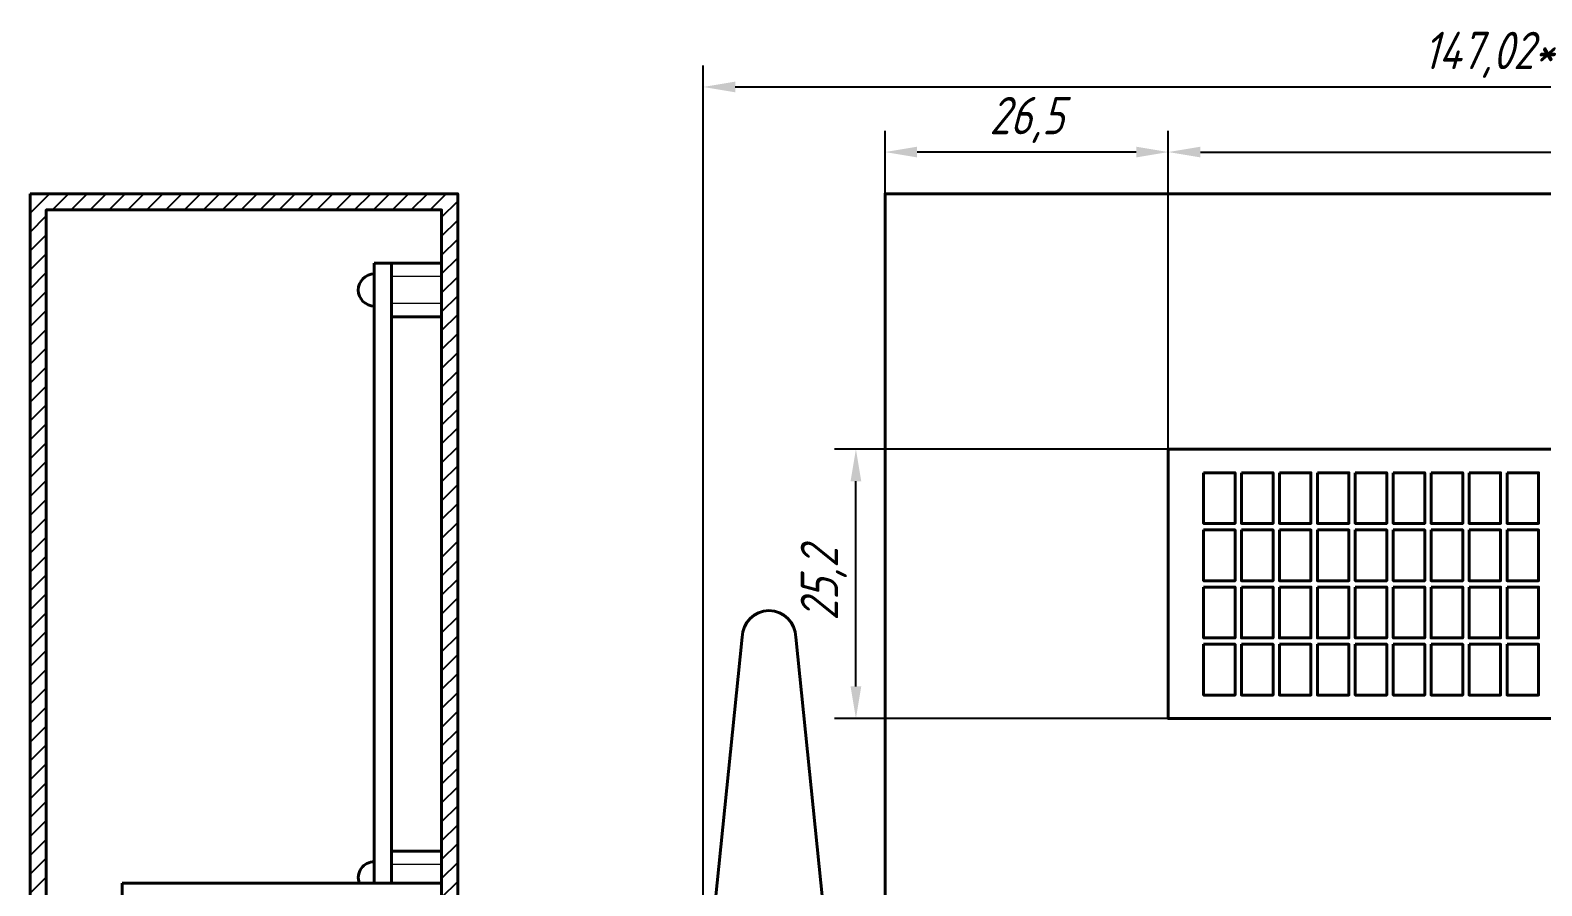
# Model space of a CAD drawing. Extents: x 260 to 1101, y 70 to 664.
# Drawn here: x 486.1 to 627.5, y 403.7 to 483.7 of the extents above; entities that cross this region are included whole.
import ezdxf

# ---------------------------------------------------------------- set-up
doc = ezdxf.new("R2010")
doc.units = 0
doc.header["$MEASUREMENT"] = 0
doc.layers.get('0').update_dxf_attribs({"linetype": 'CONTINUOUS'})
doc.layers.get('Defpoints').update_dxf_attribs({"linetype": 'CONTINUOUS'})
doc.layers.add('Основная', color=7, linetype='CONTINUOUS', lineweight=40)
doc.layers.add('тонкая', color=7, linetype='CONTINUOUS', lineweight=20)
doc.layers.add('штриховка', color=130, linetype='CONTINUOUS')
doc.styles.add('GOST type A0', font='', dxfattribs={"oblique": 15, "height": 3.5})
doc.styles.get('GOST type A0').set_extended_font_data('GOST type A')
doc.dimstyles.new('GOST type A', dxfattribs={"dimtxt": 3.5, "dimasz": 3, "dimexe": 2, "dimexo": 0, "dimgap": 1, "dimtad": 1, "dimtoh": 1, "dimtxsty": 'GOST type A0', "dimcen": 0, "dimazin": 2, "dimtfac": 1, "dimtmove": 0, "dimatfit": 3, "dimfxl": 1, "dimarcsym": 0})

# ---------------------------------------------------------------- blocks, each defined once
blk = doc.blocks.new('*D4')
at = {"color": 0, "lineweight": -2, "transparency": 16777216}
for p, q in [((549.05, 391.21), (549.05, 480.43)), ((696.07, 391.21), (696.07, 480.43)), ((552.05, 478.43), (693.07, 478.43))]:
    blk.add_line(p, q, dxfattribs=at)
at = {"color": 0, "transparency": 16777216}
for points in [[(552.05, 478.93), (552.05, 477.93), (549.05, 478.43)], [(693.07, 478.93), (693.07, 477.93), (696.07, 478.43)]]:
    blk.add_solid(points, dxfattribs=at)
at = {"layer": 'Defpoints', "color": 0, "transparency": 16777216}
for p in [(696.07, 478.43), (549.05, 391.21), (696.07, 391.21)]:
    blk.add_point(p, dxfattribs=at)
at = {"color": 0, "transparency": 16777216, "insert": (622.56, 481.44), "char_height": 3.5, "width": 11.7053, "attachment_point": 5, "style": 'GOST type A0'}
blk.add_mtext('147,02*', dxfattribs=at)
blk = doc.blocks.new('*D16')
at = {"color": 0, "lineweight": -2, "transparency": 16777216}
for p, q in [((566.07, 444.53), (566.07, 474.34)), ((592.57, 444.53), (592.57, 474.34)), ((589.57, 472.34), (569.07, 472.34))]:
    blk.add_line(p, q, dxfattribs=at)
at = {"color": 0, "transparency": 16777216}
for points in [[(569.07, 472.84), (569.07, 471.84), (566.07, 472.34)], [(589.57, 472.84), (589.57, 471.84), (592.57, 472.34)]]:
    blk.add_solid(points, dxfattribs=at)
at = {"layer": 'Defpoints', "color": 0, "transparency": 16777216}
for p in [(566.07, 472.34), (566.07, 444.53), (592.57, 444.53)]:
    blk.add_point(p, dxfattribs=at)
at = {"color": 0, "transparency": 16777216, "insert": (579.32, 475.35), "char_height": 3.5, "attachment_point": 5, "style": 'GOST type A0'}
blk.add_mtext('26,5', dxfattribs=at)
blk = doc.blocks.new('*D19')
at = {"color": 0, "lineweight": -2, "transparency": 16777216}
for p, q in [((592.57, 444.53), (561.34, 444.53)), ((563.34, 422.33), (563.34, 441.53)), ((592.57, 419.33), (561.34, 419.33))]:
    blk.add_line(p, q, dxfattribs=at)
at = {"color": 0, "transparency": 16777216}
for points in [[(562.84, 441.53), (563.84, 441.53), (563.34, 444.53)], [(562.84, 422.33), (563.84, 422.33), (563.34, 419.33)]]:
    blk.add_solid(points, dxfattribs=at)
at = {"layer": 'Defpoints', "color": 0, "transparency": 16777216}
for p in [(563.34, 444.53), (592.57, 444.53), (592.57, 419.33)]:
    blk.add_point(p, dxfattribs=at)
at = {"color": 0, "transparency": 16777216, "insert": (560.33, 431.93), "char_height": 3.5, "attachment_point": 5, "rotation": 90, "style": 'GOST type A0'}
blk.add_mtext('25,2', dxfattribs=at)
blk = doc.blocks.new('*D20')
at = {"color": 0, "lineweight": -2, "transparency": 16777216}
for p, q in [((592.57, 444.53), (592.57, 474.34)), ((669.57, 444.53), (669.57, 474.34)), ((595.57, 472.34), (666.57, 472.34))]:
    blk.add_line(p, q, dxfattribs=at)
at = {"color": 0, "transparency": 16777216}
for points in [[(595.57, 472.84), (595.57, 471.84), (592.57, 472.34)], [(666.57, 472.84), (666.57, 471.84), (669.57, 472.34)]]:
    blk.add_solid(points, dxfattribs=at)
at = {"layer": 'Defpoints', "color": 0, "transparency": 16777216}
for p in [(669.57, 472.34), (592.57, 444.53), (669.57, 444.53)]:
    blk.add_point(p, dxfattribs=at)
at = {"color": 0, "transparency": 16777216, "insert": (631.07, 475.09), "char_height": 3.5, "attachment_point": 5, "style": 'GOST type A0'}
blk.add_mtext('77', dxfattribs=at)

msp = doc.modelspace()

# ---------------------------------------------------------------- hatches: boundary and pattern name
at = {"layer": 'штриховка'}
h = msp.add_hatch(dxfattribs=at)
h.set_pattern_fill('ANSI31', color=256, scale=10)
h.paths.add_polyline_path([(526.071, 468.432), (486.071, 468.432), (486.071, 318.432), (526.071, 318.432)])
h.paths.add_polyline_path([(524.571, 466.932), (524.571, 319.932), (487.571, 319.932), (487.571, 466.932)], flags=16)
h.paths.add_polyline_path([(519.871, 461.932), (519.871, 456.932), (524.571, 456.932), (524.571, 406.932), (519.871, 406.932), (519.871, 403.932), (494.671, 403.932), (494.671, 402.182), (499.671, 402.182), (499.671, 399.682), (494.671, 399.682), (494.671, 384.432), (498.433, 384.432), (498.722, 384.932), (499.868, 384.932), (501.031, 384.932), (502.203, 384.932), (503.341, 384.932), (503.629, 384.432), (504.531, 384.432), (504.531, 382.869), (504.887, 382.253), (505.65, 380.932), (504.885, 379.606), (504.531, 378.994), (504.531, 377.432), (503.629, 377.432), (503.341, 376.932), (502.203, 376.932), (501.031, 376.932), (499.868, 376.932), (498.722, 376.932), (498.433, 377.432), (494.671, 377.432), (494.671, 369.359), (495.591, 369.359), (495.591, 373.868), (501.791, 373.868), (503.379, 373.868), (503.465, 373.868), (505.751, 373.868), (505.751, 354.056), (503.465, 354.056), (503.379, 354.056), (501.791, 354.056), (495.591, 354.056), (495.591, 358.564), (494.671, 358.564), (494.671, 350.636), (514.671, 350.636), (514.671, 340.192), (494.671, 340.183), (494.671, 337.636), (514.671, 337.636), (514.671, 328.932), (494.671, 328.932), (494.671, 327.182), (499.671, 327.182), (499.671, 324.682), (494.671, 324.682), (494.671, 323.432), (493.171, 323.432), (493.171, 324.432, -1), (493.171, 327.432), (493.171, 399.432, -1), (493.171, 402.432), (493.171, 403.432), (494.671, 403.432), (494.671, 403.932), (516.857, 403.932, -0.5176385), (518.271, 405.932), (518.271, 457.932, -1.0000033), (518.271, 460.932), (518.271, 461.932)], flags=0)
h.paths.add_polyline_path([(519.671, 393.932), (519.671, 389.682), (524.571, 389.682), (524.571, 334.182), (519.671, 334.182), (519.671, 329.932), (516.671, 329.932), (516.671, 330.932, -1), (516.671, 333.932), (516.671, 389.932, -1), (516.671, 392.932), (516.671, 393.932)], flags=0)
h.paths.add_polyline_path([(502.034, 384.675), (502.969, 384.288), (503.771, 383.672), (504.387, 382.869), (504.774, 381.935), (504.906, 380.932), (504.774, 379.929), (504.387, 378.994), (503.771, 378.192), (502.969, 377.576), (502.034, 377.189), (501.031, 377.057), (500.028, 377.189), (499.094, 377.576), (498.291, 378.192), (497.675, 378.994), (497.288, 379.929), (497.156, 380.932), (497.288, 381.935), (497.675, 382.869), (498.291, 383.672), (499.094, 384.288), (500.028, 384.675), (501.031, 384.807)], flags=0)
h.paths.add_polyline_path([(501.983, 384.481), (502.869, 384.114), (503.63, 383.53), (504.214, 382.769), (504.581, 381.883), (504.706, 380.932), (504.581, 379.98), (504.214, 379.094), (503.63, 378.333), (502.869, 377.749), (501.983, 377.382), (501.031, 377.257), (500.08, 377.382), (499.194, 377.749), (498.433, 378.333), (497.849, 379.094), (497.482, 379.98), (497.356, 380.932), (497.482, 381.883), (497.849, 382.769), (498.433, 383.53), (499.194, 384.114), (500.08, 384.481), (501.031, 384.607)], flags=0)
h.paths.add_polyline_path([(501.937, 384.312), (502.781, 383.963), (503.506, 383.407), (504.062, 382.682), (504.412, 381.838), (504.531, 380.932), (504.412, 380.026), (504.062, 379.182), (503.506, 378.457), (502.781, 377.901), (501.937, 377.551), (501.031, 377.432), (500.125, 377.551), (499.281, 377.901), (498.556, 378.457), (498, 379.182), (497.651, 380.026), (497.531, 380.932), (497.651, 381.838), (498, 382.682), (498.556, 383.407), (499.281, 383.963), (500.125, 384.312), (501.031, 384.432)], flags=0)
h.paths.add_polyline_path([(501.031, 384.232), (501.885, 384.119), (502.681, 383.79), (503.365, 383.265), (503.889, 382.582), (504.219, 381.786), (504.331, 380.932), (504.219, 380.078), (503.889, 379.282), (503.365, 378.598), (502.681, 378.074), (501.885, 377.744), (501.031, 377.632), (500.177, 377.744), (499.381, 378.074), (498.698, 378.598), (498.173, 379.282), (497.844, 380.078), (497.731, 380.932), (497.844, 381.786), (498.173, 382.582), (498.698, 383.265), (499.381, 383.79), (500.177, 384.119)], flags=0)
h.paths.add_polyline_path([(501.808, 383.829), (502.531, 383.53), (503.153, 383.053), (503.629, 382.432), (503.929, 381.708), (504.031, 380.932), (503.929, 380.155), (503.629, 379.432), (503.153, 378.81), (502.531, 378.334), (501.808, 378.034), (501.031, 377.932), (500.255, 378.034), (499.531, 378.334), (498.91, 378.81), (498.433, 379.432), (498.134, 380.155), (498.031, 380.932), (498.134, 381.708), (498.433, 382.432), (498.91, 383.053), (499.531, 383.53), (500.255, 383.829), (501.031, 383.932)], flags=0)
h.paths.add_polyline_path([(501.031, 383.39), (501.6, 383.324), (502.147, 383.123), (502.48, 382.918), (502.625, 382.804), (502.77, 382.67), (503.012, 382.388), (503.126, 382.22), (503.298, 381.884), (503.37, 381.689), (503.46, 381.319), (503.49, 380.932), (503.484, 380.759), (503.423, 380.362), (503.376, 380.193), (503.221, 379.813), (503.137, 379.662), (503.018, 379.483), (502.786, 379.21), (502.77, 379.193), (502.342, 378.851), (502.32, 378.837), (501.816, 378.602), (501.789, 378.593), (501.411, 378.502), (501.251, 378.483), (501.031, 378.473), (500.684, 378.498), (500.461, 378.54), (500.124, 378.646), (499.913, 378.742), (499.613, 378.923), (499.582, 378.945), (499.291, 379.195), (499.292, 379.194), (499.292, 379.194), (499.19, 379.302), (498.937, 379.643), (498.862, 379.775), (498.692, 380.174), (498.651, 380.317), (498.602, 380.552), (498.573, 380.885), (498.573, 380.932), (498.628, 381.452), (498.64, 381.502), (498.818, 382.002), (498.842, 382.05), (499.045, 382.381), (499.129, 382.489), (499.293, 382.67), (499.536, 382.884), (499.743, 383.026), (500.035, 383.179), (500.274, 383.271), (500.59, 383.35), (500.651, 383.361)], flags=0)
h.paths.add_polyline_path([(501.615, 383.109), (502.158, 382.883), (502.625, 382.525), (502.983, 382.058), (503.208, 381.515), (503.285, 380.932), (503.208, 380.348), (502.983, 379.805), (502.625, 379.338), (502.158, 378.98), (501.615, 378.755), (501.031, 378.678), (500.448, 378.755), (499.905, 378.98), (499.438, 379.338), (499.08, 379.805), (498.854, 380.348), (498.778, 380.932), (498.854, 381.515), (499.08, 382.058), (499.438, 382.525), (499.905, 382.883), (500.448, 383.109), (501.031, 383.185)], flags=0)
h.paths.add_polyline_path([(501.161, 381.415), (501.281, 381.365), (501.385, 381.285), (501.464, 381.182), (501.514, 381.061), (501.531, 380.932), (501.514, 380.802), (501.464, 380.682), (501.385, 380.578), (501.281, 380.499), (501.161, 380.449), (501.031, 380.432), (500.902, 380.449), (500.781, 380.499), (500.678, 380.578), (500.598, 380.682), (500.548, 380.802), (500.531, 380.932), (500.548, 381.061), (500.598, 381.182), (500.678, 381.285), (500.781, 381.365), (500.902, 381.415), (501.031, 381.432)], flags=0)
h.paths.add_polyline_path([(501.031, 381.143), (501.086, 381.136), (501.137, 381.115), (501.181, 381.081), (501.214, 381.037), (501.235, 380.986), (501.243, 380.932), (501.235, 380.877), (501.214, 380.826), (501.181, 380.782), (501.137, 380.749), (501.086, 380.728), (501.031, 380.72), (500.977, 380.728), (500.926, 380.749), (500.882, 380.782), (500.848, 380.826), (500.827, 380.877), (500.82, 380.932), (500.827, 380.986), (500.848, 381.037), (500.882, 381.081), (500.926, 381.115), (500.977, 381.136)], flags=0)
h.paths.add_polyline_path([(501.031, 378.473), (500.891, 378.487), (500.461, 378.54), (500.333, 378.584), (499.913, 378.742), (499.803, 378.809), (500.106, 378.67), (500.333, 378.584), (500.354, 378.577), (500.669, 378.514), (500.891, 378.487), (500.919, 378.484), (501.418, 378.503), (501.411, 378.502)], flags=0)
h.paths.add_polyline_path([(503.465, 373.487), (504.354, 373.487), (504.354, 368.381), (504.735, 368.381), (504.735, 359.542), (504.354, 359.542), (504.354, 354.437), (503.465, 354.437), (503.432, 355.072), (501.791, 355.072), (501.791, 354.437), (495.972, 354.437), (495.972, 373.487), (501.791, 373.487), (501.791, 372.852), (503.379, 372.852), (503.432, 372.852)], flags=0)
h.paths.add_polyline_path([(501.751, 369.359), (501.751, 368.724), (501.116, 368.724), (501.116, 369.359)], flags=0)
h.paths.add_polyline_path([(499.211, 369.359), (499.211, 368.724), (498.576, 368.724), (498.576, 369.359)], flags=0)
h.paths.add_polyline_path([(501.751, 366.819), (501.751, 366.184), (501.116, 366.184), (501.116, 366.819)], flags=0)
h.paths.add_polyline_path([(499.211, 366.819), (499.211, 366.184), (498.576, 366.184), (498.576, 366.819)], flags=0)
h.paths.add_polyline_path([(501.751, 364.279), (501.751, 363.644), (501.116, 363.644), (501.116, 364.279)], flags=0)
h.paths.add_polyline_path([(499.211, 364.279), (499.211, 363.644), (498.576, 363.644), (498.576, 364.279)], flags=0)
h.paths.add_polyline_path([(501.751, 361.739), (501.751, 361.104), (501.116, 361.104), (501.116, 361.739)], flags=0)
h.paths.add_polyline_path([(499.211, 361.739), (499.211, 361.104), (498.576, 361.104), (498.576, 361.739)], flags=0)
h.paths.add_polyline_path([(501.751, 359.199), (501.751, 358.564), (501.116, 358.564), (501.116, 359.199)], flags=0)
h.paths.add_polyline_path([(499.211, 359.199), (499.211, 358.564), (498.576, 358.564), (498.576, 359.199)], flags=0)

# ---------------------------------------------------------------- linework, layer by layer
for p, q in [((566.071, 408.432), (566.071, 468.432)), ((566.071, 468.432), (696.071, 468.432)), ((592.571, 419.332), (669.571, 419.332))]:
    msp.add_line(p, q)
at = {"layer": 'Основная'}
for p, q in [((486.071, 468.432), (486.071, 318.432)), ((526.071, 468.432), (486.071, 468.432)), ((526.071, 318.432), (526.071, 468.432)), ((519.871, 461.932), (518.271, 461.932)), ((518.271, 403.932), (518.271, 461.932)), ((519.871, 456.932), (519.871, 461.932)), ((519.871, 461.932), (524.571, 461.932)), ((519.871, 461.932), (519.871, 403.932)), ((524.571, 456.932), (519.871, 456.932)), ((524.571, 456.932), (519.871, 456.932)), ((519.871, 456.932), (524.571, 456.932)), ((524.571, 456.932), (524.571, 406.932)), ((549.054, 391.21), (552.703, 426.932)), ((561.352, 391.21), (557.703, 426.932)), ((519.871, 406.932), (524.571, 406.932)), ((524.571, 406.932), (519.871, 406.932)), ((524.571, 403.932), (494.671, 403.932)), ((494.671, 403.932), (494.671, 397.932))]:
    msp.add_line(p, q, dxfattribs=at)
for points in [[(486.071, 468.432), (526.071, 468.432), (526.071, 318.432), (486.071, 318.432)], [(696.071, 318.432), (566.071, 318.432), (566.071, 468.432), (696.071, 468.432)], [(524.571, 319.932), (487.571, 319.932), (487.571, 466.932), (524.571, 466.932)], [(592.571, 444.532), (669.571, 444.532), (669.571, 419.332), (592.571, 419.332)], [(595.871, 442.332), (598.821, 442.332), (598.821, 437.582), (595.871, 437.582)], [(599.421, 442.332), (602.371, 442.332), (602.371, 437.582), (599.421, 437.582)], [(602.971, 442.332), (605.921, 442.332), (605.921, 437.582), (602.971, 437.582)], [(606.521, 442.332), (609.471, 442.332), (609.471, 437.582), (606.521, 437.582)], [(610.071, 442.332), (613.021, 442.332), (613.021, 437.582), (610.071, 437.582)], [(613.621, 442.332), (616.571, 442.332), (616.571, 437.582), (613.621, 437.582)], [(617.171, 442.332), (620.121, 442.332), (620.121, 437.582), (617.171, 437.582)], [(620.721, 442.332), (623.671, 442.332), (623.671, 437.582), (620.721, 437.582)], [(624.271, 442.332), (627.221, 442.332), (627.221, 437.582), (624.271, 437.582)], [(595.871, 436.982), (598.821, 436.982), (598.821, 432.232), (595.871, 432.232)], [(599.421, 436.982), (602.371, 436.982), (602.371, 432.232), (599.421, 432.232)], [(602.971, 436.982), (605.921, 436.982), (605.921, 432.232), (602.971, 432.232)], [(606.521, 436.982), (609.471, 436.982), (609.471, 432.232), (606.521, 432.232)], [(610.071, 436.982), (613.021, 436.982), (613.021, 432.232), (610.071, 432.232)], [(613.621, 436.982), (616.571, 436.982), (616.571, 432.232), (613.621, 432.232)], [(617.171, 436.982), (620.121, 436.982), (620.121, 432.232), (617.171, 432.232)], [(620.721, 436.982), (623.671, 436.982), (623.671, 432.232), (620.721, 432.232)], [(624.271, 436.982), (627.221, 436.982), (627.221, 432.232), (624.271, 432.232)], [(595.871, 431.632), (598.821, 431.632), (598.821, 426.882), (595.871, 426.882)], [(599.421, 431.632), (602.371, 431.632), (602.371, 426.882), (599.421, 426.882)], [(602.971, 431.632), (605.921, 431.632), (605.921, 426.882), (602.971, 426.882)], [(606.521, 431.632), (609.471, 431.632), (609.471, 426.882), (606.521, 426.882)], [(610.071, 431.632), (613.021, 431.632), (613.021, 426.882), (610.071, 426.882)], [(613.621, 431.632), (616.571, 431.632), (616.571, 426.882), (613.621, 426.882)], [(617.171, 431.632), (620.121, 431.632), (620.121, 426.882), (617.171, 426.882)], [(620.721, 431.632), (623.671, 431.632), (623.671, 426.882), (620.721, 426.882)], [(624.271, 431.632), (627.221, 431.632), (627.221, 426.882), (624.271, 426.882)], [(595.871, 426.282), (598.821, 426.282), (598.821, 421.532), (595.871, 421.532)], [(599.421, 426.282), (602.371, 426.282), (602.371, 421.532), (599.421, 421.532)], [(602.971, 426.282), (605.921, 426.282), (605.921, 421.532), (602.971, 421.532)], [(606.521, 426.282), (609.471, 426.282), (609.471, 421.532), (606.521, 421.532)], [(610.071, 426.282), (613.021, 426.282), (613.021, 421.532), (610.071, 421.532)], [(613.621, 426.282), (616.571, 426.282), (616.571, 421.532), (613.621, 421.532)], [(617.171, 426.282), (620.121, 426.282), (620.121, 421.532), (617.171, 421.532)], [(620.721, 426.282), (623.671, 426.282), (623.671, 421.532), (620.721, 421.532)], [(624.271, 426.282), (627.221, 426.282), (627.221, 421.532), (624.271, 421.532)]]:
    msp.add_lwpolyline(points, close=True, dxfattribs=at)
for centre, radius, start, end in [((518.271, 459.432), 1.5, 90.20733, 270.00019), ((555.203, 426.932), 2.5, 360, 180), ((518.271, 404.432), 1.5, 89.99981, 199.47123)]:
    msp.add_arc(centre, radius, start, end, dxfattribs=at)
at = {"layer": 'тонкая'}
for p, q in [((524.571, 460.682), (519.871, 460.682)), ((524.571, 458.182), (519.871, 458.182)), ((524.571, 405.682), (519.871, 405.682))]:
    msp.add_line(p, q, dxfattribs=at)

# ---------------------------------------------------------------- dimensions: what is measured, and where the dimension line sits
dim = msp.add_linear_dim(base=(696.071, 478.432), p1=(549.054, 391.21), p2=(696.071, 391.21), text='<>*', dimstyle='GOST type A')
dim.commit()
dim.dimension.update_dxf_attribs({"geometry": '*D4', "text_midpoint": (622.563, 481.444)})
for base, p2, picture, middle in [((566.071, 472.341), (566.071, 444.532), '*D16', (579.321, 475.354)), ((669.571, 472.341), (669.571, 444.532), '*D20', (631.071, 475.091))]:
    dim = msp.add_linear_dim(base=base, p1=(592.571, 444.532), p2=p2, dimstyle='GOST type A')
    dim.commit()
    dim.dimension.update_dxf_attribs({"geometry": picture, "text_midpoint": middle})
dim = msp.add_linear_dim(base=(563.342, 444.532), p1=(592.571, 419.332), p2=(592.571, 444.532), angle=90, dimstyle='GOST type A')
dim.commit()
dim.dimension.update_dxf_attribs({"geometry": '*D19', "text_midpoint": (560.33, 431.932)})

doc.saveas('drawing.dxf')
